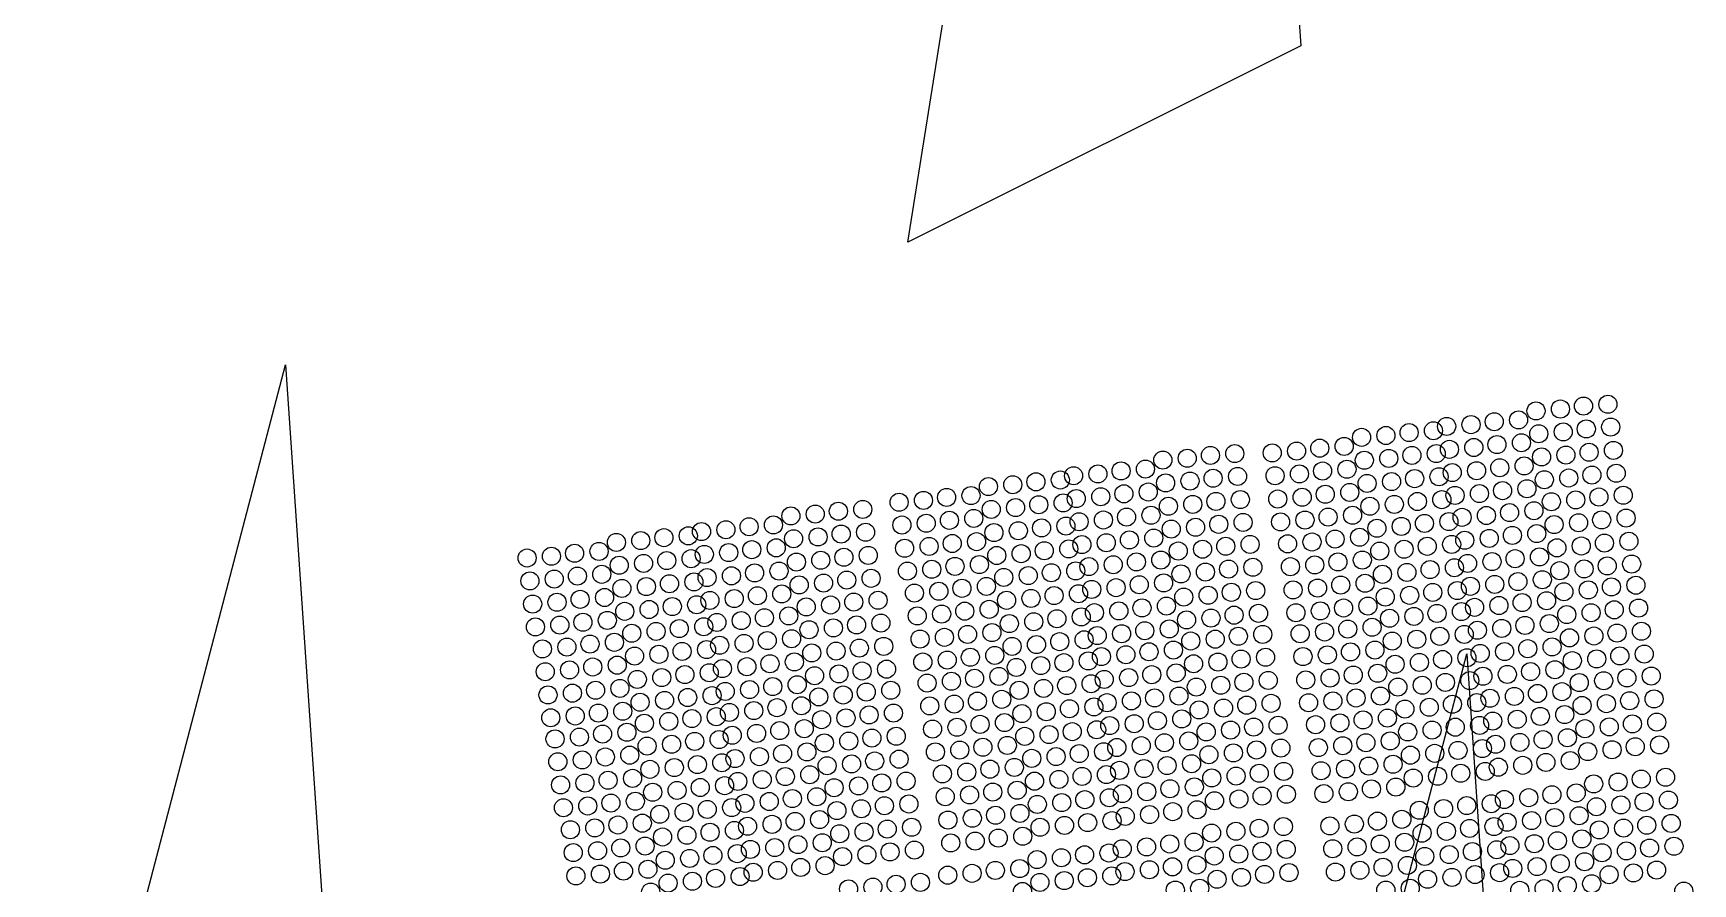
# Model space of a CAD drawing. Header units: inches. Extents: x -133 to 1452, y -237 to 1791.
# Drawn here: x -122.1 to 185, y 547.4 to 704.8 of the extents above; entities that cross this region are included whole.
import ezdxf

# ---------------------------------------------------------------- set-up
doc = ezdxf.new("R2010")
doc.units = ezdxf.units.IN
doc.header["$MEASUREMENT"] = 0

msp = doc.modelspace()

# ---------------------------------------------------------------- linework, layer by layer
for p, q in [((97.77, 916.05), (112.42, 702.44)), ((39.72, 666.12), (51.11, 737.68)), ((112.42, 702.44), (39.72, 666.12)), ((-122.09, 465.07), (-75.44, 643.43)), ((-75.44, 643.43), (-60.79, 429.83)), ((96.48, 411.57), (143.13, 589.93)), ((143.13, 589.93), (157.78, 376.33))]:
    msp.add_line(p, q)
for centre in [(155.94, 634.9), (160.45, 635.24), (164.73, 635.78), (169.25, 636.12), (132.46, 630.88), (136.97, 631.22), (139.41, 632.01), (143.92, 632.35), (148.21, 632.89), (152.72, 633.23), (160.97, 631.01), (165.25, 631.55), (169.76, 631.89), (115.94, 628), (120.45, 628.33), (123.67, 630), (128.18, 630.34), (139.93, 627.78), (144.44, 628.12), (148.72, 628.66), (153.24, 629), (156.45, 630.67), (86.9, 625.79), (91.41, 626.13), (95.7, 626.66), (100.21, 627), (107.14, 627.12), (111.65, 627.46), (124.18, 625.77), (128.7, 626.11), (132.98, 626.65), (137.49, 626.99), (153.75, 624.71), (156.97, 626.37), (161.48, 626.71), (165.76, 627.25), (170.27, 627.59), (63.43, 621.77), (67.94, 622.11), (70.38, 622.9), (74.89, 623.24), (79.17, 623.78), (83.68, 624.12), (91.93, 621.9), (96.21, 622.44), (100.73, 622.77), (107.66, 622.89), (112.17, 623.23), (116.45, 623.77), (120.97, 624.11), (129.21, 621.82), (133.49, 622.36), (138, 622.7), (140.44, 623.49), (144.95, 623.83), (149.24, 624.37), (157.48, 622.15), (162, 622.48), (166.28, 623.02), (170.79, 623.36), (46.9, 618.88), (51.41, 619.22), (54.63, 620.89), (59.14, 621.23), (70.89, 618.67), (75.41, 619.01), (79.69, 619.55), (84.2, 619.89), (87.42, 621.56), (108.17, 618.59), (112.68, 618.93), (116.96, 619.47), (121.48, 619.81), (124.69, 621.48), (140.96, 619.26), (145.47, 619.6), (149.75, 620.14), (154.27, 620.48), (167.58, 618.96), (172.09, 619.3), (22.59, 615.8), (26.87, 616.34), (31.38, 616.67), (38.1, 618), (42.62, 618.34), (55.15, 616.66), (59.66, 617), (63.94, 617.54), (68.46, 617.88), (84.71, 615.59), (87.93, 617.26), (92.44, 617.6), (96.73, 618.14), (101.24, 618.48), (122, 615.58), (125.21, 617.25), (129.73, 617.59), (134.01, 618.13), (138.52, 618.47), (146.77, 615.54), (151.05, 616.08), (155.56, 616.41), (158.78, 618.08), (163.29, 618.42), (1.55, 612.57), (6.06, 612.91), (10.35, 613.45), (14.86, 613.79), (18.08, 615.46), (31.9, 612.44), (38.62, 613.78), (43.13, 614.11), (47.42, 614.65), (51.93, 614.99), (60.17, 612.71), (64.46, 613.25), (68.97, 613.58), (71.41, 614.38), (75.92, 614.71), (80.2, 615.25), (88.45, 613.03), (92.96, 613.37), (97.24, 613.91), (101.76, 614.25), (108.69, 614.36), (113.2, 614.7), (117.48, 615.24), (126.51, 613.19), (131.02, 613.53), (135.31, 614.07), (139.82, 614.41), (142.26, 615.2), (159.3, 613.86), (163.81, 614.19), (168.09, 614.73), (172.61, 615.07), (-14.2, 610.56), (-9.68, 610.9), (-5.4, 611.44), (-0.89, 611.78), (15.38, 609.56), (18.59, 611.23), (23.11, 611.57), (27.39, 612.11), (39.13, 609.48), (43.65, 609.82), (47.93, 610.36), (52.44, 610.7), (55.66, 612.37), (69.49, 609.36), (71.92, 610.15), (76.44, 610.49), (80.72, 611.02), (85.23, 611.36), (98.54, 609.85), (103.05, 610.19), (109.98, 610.3), (114.5, 610.64), (118.78, 611.18), (123.29, 611.52), (135.82, 609.84), (140.34, 610.18), (142.77, 610.97), (147.29, 611.31), (151.57, 611.85), (156.08, 612.19), (159.81, 609.56), (164.32, 609.9), (168.61, 610.44), (173.12, 610.78), (-30.72, 607.68), (-26.21, 608.01), (-21.93, 608.55), (-17.41, 608.89), (-13.68, 606.33), (-9.17, 606.67), (-4.88, 607.21), (-0.37, 607.55), (2.07, 608.34), (6.58, 608.68), (10.86, 609.22), (19.11, 606.93), (23.62, 607.27), (27.9, 607.81), (32.41, 608.15), (52.96, 606.47), (56.18, 608.14), (60.69, 608.48), (64.97, 609.02), (77.73, 606.42), (82.02, 606.96), (86.53, 607.3), (89.75, 608.97), (94.26, 609.31), (115.01, 606.41), (119.3, 606.95), (123.81, 607.29), (127.03, 608.96), (131.54, 609.3), (143.28, 606.67), (147.8, 607.01), (152.08, 607.55), (156.59, 607.89), (173.64, 606.55), (-30.2, 603.45), (-25.69, 603.78), (-21.41, 604.32), (-16.9, 604.66), (0.14, 603.25), (2.58, 604.05), (7.09, 604.38), (11.38, 604.92), (15.89, 605.26), (28.42, 603.58), (32.93, 603.92), (39.65, 605.25), (44.16, 605.59), (48.45, 606.13), (57.47, 604.08), (61.99, 604.42), (66.27, 604.95), (70.78, 605.29), (73.22, 606.09), (90.26, 604.74), (94.78, 605.08), (99.06, 605.62), (103.57, 605.96), (110.5, 606.07), (127.54, 604.66), (132.05, 605), (136.34, 605.54), (140.85, 605.88), (152.6, 603.32), (157.11, 603.66), (160.33, 605.33), (164.84, 605.67), (169.12, 606.21), (-16.38, 600.37), (-13.17, 602.04), (-8.65, 602.38), (-4.37, 602.92), (7.61, 600.16), (11.89, 600.7), (16.41, 601.03), (19.62, 602.7), (24.14, 603.04), (40.95, 601.19), (45.46, 601.53), (49.74, 602.07), (54.26, 602.41), (62.51, 600.19), (66.79, 600.73), (71.3, 601.06), (73.74, 601.86), (78.25, 602.19), (82.53, 602.73), (87.05, 603.07), (90.78, 600.45), (95.29, 600.79), (99.57, 601.33), (104.08, 601.66), (111.01, 601.78), (115.53, 602.12), (119.81, 602.66), (124.32, 603), (128.06, 600.44), (132.57, 600.77), (136.85, 601.31), (141.37, 601.65), (143.8, 602.44), (148.32, 602.78), (161.11, 601.44), (165.62, 601.78), (169.9, 602.32), (174.42, 602.65), (-29.69, 599.15), (-25.18, 599.49), (-20.9, 600.03), (-12.65, 597.81), (-8.14, 598.15), (-3.85, 598.69), (0.66, 599.03), (3.1, 599.82), (20.92, 598.64), (25.43, 598.98), (29.72, 599.52), (34.23, 599.86), (45.98, 597.3), (50.26, 597.84), (54.77, 598.18), (57.99, 599.85), (74.25, 597.56), (78.76, 597.9), (83.05, 598.44), (87.56, 598.78), (100.09, 597.1), (104.6, 597.44), (111.53, 597.55), (116.04, 597.89), (120.33, 598.43), (124.84, 598.77), (137.63, 597.42), (142.14, 597.76), (144.58, 598.55), (149.09, 598.89), (153.38, 599.43), (157.89, 599.77), (161.63, 597.21), (166.14, 597.55), (170.42, 598.09), (174.93, 598.42), (-29.17, 594.92), (-24.66, 595.26), (-20.38, 595.8), (-15.87, 596.14), (-6.84, 594.09), (-2.56, 594.63), (1.96, 594.96), (4.39, 595.76), (8.91, 596.09), (13.19, 596.63), (17.7, 596.97), (21.44, 594.41), (25.95, 594.75), (30.23, 595.29), (34.75, 595.63), (41.47, 596.96), (58.5, 595.55), (63.02, 595.89), (67.3, 596.43), (71.81, 596.77), (83.56, 594.21), (88.08, 594.55), (91.29, 596.22), (95.81, 596.56), (121.11, 594.53), (125.62, 594.87), (128.84, 596.54), (133.35, 596.88), (145.1, 594.32), (149.61, 594.66), (153.9, 595.2), (158.41, 595.54), (175.45, 594.13), (-23.36, 591.2), (-19.08, 591.74), (-14.57, 592.08), (-11.35, 593.75), (4.91, 591.53), (9.43, 591.87), (13.71, 592.4), (18.22, 592.74), (30.75, 591), (35.26, 591.33), (41.98, 592.67), (46.49, 593), (50.77, 593.54), (55.29, 593.88), (59.02, 591.32), (63.53, 591.66), (67.82, 592.2), (72.33, 592.54), (74.77, 593.33), (79.28, 593.67), (92.07, 592.32), (96.59, 592.66), (100.87, 593.2), (105.38, 593.54), (112.31, 593.66), (116.82, 593.99), (129.35, 592.31), (133.87, 592.65), (138.15, 593.19), (142.66, 593.53), (158.92, 591.24), (162.14, 592.91), (166.65, 593.25), (170.93, 593.79), (-27.88, 590.86), (-10.83, 589.52), (-6.32, 589.86), (-2.04, 590.4), (2.48, 590.73), (14.22, 588.11), (18.73, 588.45), (21.95, 590.12), (26.46, 590.46), (42.5, 588.44), (47.01, 588.78), (51.29, 589.31), (55.8, 589.65), (68.6, 588.31), (73.11, 588.65), (75.55, 589.44), (80.06, 589.78), (84.34, 590.32), (88.86, 590.65), (92.59, 588.1), (97.1, 588.43), (101.39, 588.97), (105.9, 589.31), (112.83, 589.43), (117.34, 589.76), (121.62, 590.3), (126.14, 590.64), (129.87, 588.02), (134.38, 588.36), (138.66, 588.9), (143.17, 589.23), (145.61, 590.03), (150.12, 590.36), (154.41, 590.9), (162.66, 588.68), (167.17, 589.02), (171.45, 589.56), (175.96, 589.9), (-27.36, 586.63), (-22.85, 586.97), (-18.56, 587.51), (-14.05, 587.85), (-10.32, 585.22), (-5.81, 585.56), (-1.53, 586.1), (2.99, 586.44), (5.42, 587.23), (9.94, 587.57), (22.47, 585.89), (26.98, 586.23), (31.26, 586.77), (35.78, 587.11), (47.79, 584.88), (52.07, 585.42), (56.58, 585.76), (59.8, 587.43), (64.31, 587.77), (76.06, 585.21), (80.58, 585.55), (84.86, 586.09), (89.37, 586.43), (106.41, 585.02), (113.34, 585.13), (117.85, 585.47), (122.14, 586.01), (126.65, 586.35), (143.69, 585.01), (146.13, 585.8), (150.64, 586.14), (154.93, 586.67), (159.44, 587.01), (168.46, 584.96), (172.75, 585.5), (177.26, 585.84), (-26.85, 582.34), (-22.33, 582.67), (-18.05, 583.21), (-13.54, 583.55), (-1.01, 581.87), (3.5, 582.21), (5.94, 583), (10.45, 583.34), (14.74, 583.88), (19.25, 584.22), (23.25, 581.99), (27.76, 582.33), (32.04, 582.87), (36.56, 583.21), (43.28, 584.54), (60.32, 583.2), (64.83, 583.54), (69.11, 584.08), (73.63, 584.42), (85.37, 581.79), (89.88, 582.13), (93.1, 583.8), (97.61, 584.14), (101.9, 584.68), (122.65, 581.78), (127.17, 582.12), (130.38, 583.79), (134.9, 584.13), (139.18, 584.67), (147.43, 581.74), (151.94, 582.07), (156.22, 582.61), (160.73, 582.95), (163.95, 584.62), (-17.53, 578.99), (-13.02, 579.32), (-9.8, 580.99), (-5.29, 581.33), (6.72, 579.11), (11.23, 579.45), (15.52, 579.99), (20.03, 580.33), (37.07, 578.98), (43.79, 580.31), (48.31, 580.65), (52.59, 581.19), (57.1, 581.53), (60.83, 578.9), (65.34, 579.24), (69.63, 579.78), (74.14, 580.12), (76.58, 580.91), (81.09, 581.25), (93.62, 579.57), (98.13, 579.91), (102.42, 580.45), (106.93, 580.79), (113.86, 580.9), (118.37, 581.24), (131.68, 579.73), (136.19, 580.07), (140.48, 580.61), (144.99, 580.94), (161.25, 578.72), (164.47, 580.39), (168.98, 580.73), (173.27, 581.27), (177.78, 581.61), (-26.33, 578.11), (-21.82, 578.45), (-9.02, 577.1), (-4.51, 577.44), (-0.23, 577.98), (4.28, 578.32), (16.03, 575.76), (20.55, 576.1), (23.76, 577.77), (28.28, 578.1), (32.56, 578.64), (44.3, 576.02), (48.82, 576.36), (53.1, 576.9), (57.61, 577.24), (74.66, 575.89), (77.09, 576.68), (81.61, 577.02), (85.89, 577.56), (90.4, 577.9), (99.43, 575.85), (103.71, 576.39), (108.23, 576.73), (115.15, 576.84), (119.67, 577.18), (123.95, 577.72), (128.46, 578.06), (136.71, 575.84), (140.99, 576.38), (145.51, 576.71), (147.94, 577.51), (152.46, 577.84), (156.74, 578.38), (164.98, 576.1), (169.49, 576.44), (173.78, 576.98), (178.29, 577.31), (-25.55, 574.21), (-21.04, 574.55), (-16.75, 575.09), (-12.24, 575.43), (-8.51, 572.87), (-3.99, 573.21), (0.29, 573.75), (4.8, 574.09), (7.24, 574.88), (11.75, 575.22), (24.28, 573.47), (28.79, 573.81), (33.07, 574.35), (37.58, 574.69), (53.62, 572.67), (58.13, 573.01), (61.35, 574.68), (65.86, 575.01), (70.14, 575.55), (78.39, 572.62), (82.9, 572.96), (87.19, 573.5), (91.7, 573.84), (94.92, 575.51), (115.67, 572.61), (120.19, 572.95), (124.47, 573.49), (128.98, 573.83), (132.2, 575.5), (148.46, 573.21), (152.97, 573.55), (157.25, 574.09), (161.76, 574.43), (174.3, 572.75), (178.81, 573.09), (-25.03, 569.98), (-20.52, 570.32), (-16.24, 570.86), (-11.72, 571.2), (0.8, 569.45), (5.31, 569.79), (7.75, 570.58), (12.26, 570.92), (16.55, 571.46), (21.06, 571.8), (29.31, 569.58), (33.59, 570.12), (38.1, 570.46), (44.82, 571.79), (49.34, 572.13), (62.65, 570.61), (67.16, 570.95), (71.44, 571.49), (75.95, 571.83), (92.22, 569.61), (95.43, 571.28), (99.95, 571.62), (104.23, 572.16), (108.74, 572.5), (129.49, 569.53), (132.71, 571.2), (137.22, 571.54), (141.51, 572.08), (146.02, 572.42), (157.77, 569.86), (162.28, 570.2), (165.5, 571.87), (170.01, 572.21), (-15.73, 566.57), (-11.21, 566.91), (-8, 568.58), (-3.48, 568.91), (12.78, 566.69), (17.06, 567.23), (21.58, 567.57), (24.79, 569.24), (39.4, 566.4), (46.12, 567.73), (50.63, 568.07), (54.92, 568.61), (59.43, 568.94), (63.16, 566.39), (67.68, 566.72), (71.96, 567.26), (76.47, 567.6), (78.91, 568.39), (83.42, 568.73), (87.7, 569.27), (95.95, 566.99), (100.46, 567.32), (104.74, 567.86), (109.25, 568.2), (116.18, 568.32), (120.7, 568.65), (124.98, 569.19), (133.23, 566.97), (137.74, 567.31), (142.02, 567.85), (146.54, 568.19), (148.97, 568.98), (153.49, 569.32), (175.41, 566.77), (179.92, 567.11), (-24.52, 565.69), (-20.01, 566.03), (-7.48, 564.35), (-2.96, 564.68), (1.32, 565.22), (5.83, 565.56), (8.27, 566.35), (22.87, 563.51), (26.09, 565.18), (30.6, 565.52), (34.89, 566.06), (46.64, 563.5), (51.15, 563.84), (55.43, 564.38), (59.95, 564.72), (76.98, 563.31), (79.42, 564.1), (83.93, 564.44), (88.22, 564.98), (92.73, 565.32), (105.26, 563.63), (109.77, 563.97), (116.7, 564.09), (121.22, 564.43), (125.5, 564.96), (130.01, 565.3), (154.6, 563.34), (158.88, 563.88), (163.39, 564.22), (166.61, 565.89), (171.12, 566.23), (-24, 561.46), (-19.49, 561.8), (-15.21, 562.34), (-10.69, 562.68), (-6.18, 560.28), (-1.67, 560.62), (2.62, 561.16), (7.13, 561.5), (9.57, 562.29), (14.08, 562.63), (18.36, 563.17), (26.61, 560.95), (31.12, 561.29), (35.4, 561.83), (39.92, 562.17), (60.46, 560.42), (63.68, 562.09), (68.19, 562.43), (72.47, 562.97), (88.73, 560.75), (93.25, 561.09), (96.46, 562.76), (100.98, 563.09), (134.34, 561), (138.85, 561.33), (143.14, 561.87), (147.65, 562.21), (150.09, 563), (167.13, 561.66), (171.64, 562), (175.93, 562.54), (180.44, 562.88), (-22.71, 557.4), (-18.19, 557.74), (-13.91, 558.28), (-9.4, 558.62), (7.65, 557.27), (10.08, 558.06), (14.6, 558.4), (18.88, 558.94), (23.39, 559.28), (35.92, 557.53), (40.43, 557.87), (47.15, 559.2), (51.66, 559.54), (55.95, 560.08), (64.19, 557.86), (68.71, 558.2), (72.99, 558.74), (77.5, 559.08), (79.94, 559.87), (84.45, 560.21), (104.7, 557.66), (109.22, 558), (117.81, 558.11), (122.33, 558.45), (126.61, 558.99), (131.12, 559.33), (143.65, 557.64), (148.17, 557.98), (150.6, 558.78), (155.12, 559.11), (159.4, 559.65), (163.91, 559.99), (167.64, 557.37), (172.15, 557.71), (176.44, 558.24), (180.95, 558.58), (-8.88, 554.39), (-5.66, 556.06), (-1.15, 556.39), (3.13, 556.93), (15.11, 554.11), (19.39, 554.65), (23.9, 554.99), (27.12, 556.66), (31.63, 556.99), (47.67, 554.97), (52.18, 555.31), (56.46, 555.85), (60.98, 556.19), (83.89, 554.23), (88.18, 554.77), (92.69, 555.11), (95.91, 556.78), (100.42, 557.12), (122.85, 554.22), (127.13, 554.76), (131.64, 555.1), (134.86, 556.77), (139.37, 557.11), (151.12, 554.48), (155.63, 554.82), (159.91, 555.36), (164.42, 555.7), (181.47, 554.35), (-22.19, 553.17), (-17.68, 553.51), (-13.39, 554.05), (-5.15, 551.76), (-0.64, 552.1), (3.65, 552.64), (8.16, 552.98), (10.6, 553.77), (27.64, 552.43), (32.15, 552.76), (36.43, 553.3), (40.95, 553.64), (63.64, 551.88), (68.15, 552.22), (72.43, 552.76), (76.94, 553.1), (79.38, 553.89), (96.42, 552.55), (100.94, 552.89), (105.22, 553.43), (109.73, 553.77), (118.33, 553.88), (135.37, 552.47), (139.88, 552.81), (144.17, 553.35), (148.68, 553.69), (160.43, 551.13), (164.94, 551.47), (168.16, 553.14), (172.67, 553.48), (176.95, 554.02), (-21.68, 548.87), (-17.16, 549.21), (-12.88, 549.75), (-8.37, 550.09), (4.16, 548.41), (8.68, 548.75), (11.11, 549.54), (15.63, 549.88), (19.91, 550.42), (24.42, 550.76), (47.11, 549), (51.62, 549.34), (55.91, 549.87), (60.42, 550.21), (68.67, 547.99), (72.95, 548.53), (77.46, 548.87), (79.9, 549.66), (84.41, 550), (88.69, 550.54), (93.21, 550.88), (96.94, 548.25), (101.45, 548.59), (105.73, 549.13), (110.24, 549.47), (118.84, 549.58), (123.36, 549.92), (127.64, 550.46), (132.15, 550.8), (135.89, 548.24), (140.4, 548.58), (144.68, 549.12), (149.2, 549.46), (151.63, 550.25), (156.15, 550.59), (169.46, 549.08), (173.97, 549.41), (178.25, 549.95), (-7.85, 545.86), (-4.63, 547.53), (-0.12, 547.87), (28.75, 546.45), (33.26, 546.79), (37.55, 547.33), (42.06, 547.67), (60.94, 545.98), (64.15, 547.65), (89.21, 546.25), (93.72, 546.58), (128.16, 546.23), (132.67, 546.57), (152.93, 546.19), (157.44, 546.53), (161.73, 547.07), (166.24, 547.41), (183.28, 546.06)]:
    msp.add_circle(centre, 1.67)

doc.saveas('drawing.dxf')
